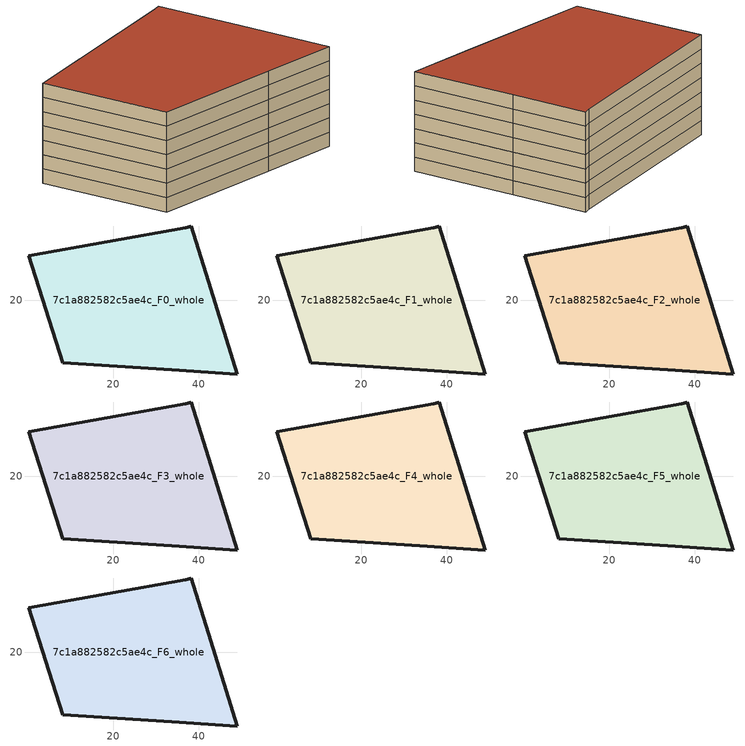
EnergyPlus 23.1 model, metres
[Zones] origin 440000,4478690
7c1a882582c5ae4c_F0_whole
 floor ground (EU_floor_Construction): 38.2,37.25 42.72,22.65 48.85,2.8 33.62,3.8 8.32,5.42 0.42,30.28 36.93,36.84 z0
 wall outside (EU_wall_Construction): 38.2,37.25 36.93,36.84 0.42,30.28 8.32,5.42 33.62,3.8 48.85,2.8 42.72,22.65 38.2,37.25 z0:3
7c1a882582c5ae4c_F1_whole
 floor to 7c1a882582c5ae4c_F0_whole (EU_floor_Construction): 38.2,37.25 42.72,22.65 48.85,2.8 33.62,3.8 8.32,5.42 0.42,30.28 36.93,36.84 z3
 wall outside (EU_wall_Construction): 38.2,37.25 36.93,36.84 0.42,30.28 8.32,5.42 33.62,3.8 48.85,2.8 42.72,22.65 38.2,37.25 z3:6
7c1a882582c5ae4c_F2_whole
 floor to 7c1a882582c5ae4c_F1_whole (EU_floor_Construction): 38.2,37.25 42.72,22.65 48.85,2.8 33.62,3.8 8.32,5.42 0.42,30.28 36.93,36.84 z6
 wall outside (EU_wall_Construction): 38.2,37.25 36.93,36.84 0.42,30.28 8.32,5.42 33.62,3.8 48.85,2.8 42.72,22.65 38.2,37.25 z6:9
7c1a882582c5ae4c_F3_whole
 floor to 7c1a882582c5ae4c_F2_whole (EU_floor_Construction): 38.2,37.25 42.72,22.65 48.85,2.8 33.62,3.8 8.32,5.42 0.42,30.28 36.93,36.84 z9
 wall outside (EU_wall_Construction): 38.2,37.25 36.93,36.84 0.42,30.28 8.32,5.42 33.62,3.8 48.85,2.8 42.72,22.65 38.2,37.25 z9:12
7c1a882582c5ae4c_F4_whole
 floor to 7c1a882582c5ae4c_F3_whole (EU_floor_Construction): 38.2,37.25 42.72,22.65 48.85,2.8 33.62,3.8 8.32,5.42 0.42,30.28 36.93,36.84 z12
 wall outside (EU_wall_Construction): 38.2,37.25 36.93,36.84 0.42,30.28 8.32,5.42 33.62,3.8 48.85,2.8 42.72,22.65 38.2,37.25 z12:15
7c1a882582c5ae4c_F5_whole
 floor to 7c1a882582c5ae4c_F4_whole (EU_floor_Construction): 38.2,37.25 42.72,22.65 48.85,2.8 33.62,3.8 8.32,5.42 0.42,30.28 36.93,36.84 z15
 wall outside (EU_wall_Construction): 38.2,37.25 36.93,36.84 0.42,30.28 8.32,5.42 33.62,3.8 48.85,2.8 42.72,22.65 38.2,37.25 z15:18
7c1a882582c5ae4c_F6_whole
 floor to 7c1a882582c5ae4c_F5_whole (EU_floor_Construction): 38.2,37.25 42.72,22.65 48.85,2.8 33.62,3.8 8.32,5.42 0.42,30.28 36.93,36.84 z18
 wall outside (EU_wall_Construction): 38.2,37.25 36.93,36.84 0.42,30.28 8.32,5.42 33.62,3.8 48.85,2.8 42.72,22.65 38.2,37.25 z18:21
 roof outside (EU_roof_Construction): 48.85,2.8 42.72,22.65 38.2,37.25 36.93,36.84 0.42,30.28 8.32,5.42 33.62,3.8 z21
[Building]
EU S2 Campaign: North Axis=0; Terrain=City; Solar Distribution=FullExterior
[Site:Location]
Madrid: Latitude=40.5; Longitude=-3.5; Time Zone=1; Elevation=609
[SizingPeriod:WeatherFileDays]
AnnualSizingPeriod: Begin Month=1; Begin Day of Month=1; End Month=12; End Day of Month=31; Day of Week for Start Day=Monday; Use Weather File Daylight Saving Period=No; Use Weather File Rain and Snow Indicators=No
[MATERIAL]
EU_InternalMass_Material: Roughness=MediumRough; Thickness=0.1; Conductivity=1; Density=1800; Specific Heat=900; Thermal Absorptance=0.9; Solar Absorptance=0.7; Visible Absorptance=0.7
[MATERIAL:NOMASS] Roughness=MediumRough; Thermal Absorptance=0.9; Solar Absorptance=0.7; Visible Absorptance=0.7
Name | Thermal Resistance
EU_wall_NoMass | 0.609216
EU_roof_NoMass | 0.513268
EU_floor_NoMass | 0.568163
[CONSTRUCTION]
EU_wall_Construction: EU_wall_NoMass
EU_roof_Construction: EU_roof_NoMass
EU_floor_Construction: EU_floor_NoMass
EU_InternalMass_Construction: EU_InternalMass_Material
[ZONE] Type=1; Multiplier=1; Ceiling Height=autocalculate; Volume=3533.22; Floor Area=autocalculate; Part of Total Floor Area=Yes
7c1a882582c5ae4c_F0_whole; 7c1a882582c5ae4c_F1_whole; 7c1a882582c5ae4c_F2_whole; 7c1a882582c5ae4c_F3_whole; 7c1a882582c5ae4c_F4_whole; 7c1a882582c5ae4c_F5_whole; 7c1a882582c5ae4c_F6_whole
[INTERNALMASS] Construction=EU_InternalMass_Construction; Surface Area=1177.74
Name | Zone or ZoneList
7c1a882582c5ae4c_F0_whole_EU_InternalMass | 7c1a882582c5ae4c_F0_whole
7c1a882582c5ae4c_F1_whole_EU_InternalMass | 7c1a882582c5ae4c_F1_whole
7c1a882582c5ae4c_F2_whole_EU_InternalMass | 7c1a882582c5ae4c_F2_whole
7c1a882582c5ae4c_F3_whole_EU_InternalMass | 7c1a882582c5ae4c_F3_whole
7c1a882582c5ae4c_F4_whole_EU_InternalMass | 7c1a882582c5ae4c_F4_whole
7c1a882582c5ae4c_F5_whole_EU_InternalMass | 7c1a882582c5ae4c_F5_whole
7c1a882582c5ae4c_F6_whole_EU_InternalMass | 7c1a882582c5ae4c_F6_whole
[OTHEREQUIPMENT] Fuel Type=Electricity; Design Level Calculation Method=Watts/Area; Power per Zone Floor Area=1; Fraction Latent=0; Fraction Radiant=0; Fraction Lost=0; Carbon Dioxide Generation Rate=0; EndUse Subcategory=EU_Step8_InternalGains
Name | Zone or ZoneList or Space or SpaceList | Schedule
EU_Step8_InternalGain_7c1a882582c5ae4c_F0_whole_f000 | 7c1a882582c5ae4c_F0_whole | EU_Step8_GainSchedule_7c1a882582c5ae4c_F0_whole_f000
EU_Step8_InternalGain_7c1a882582c5ae4c_F1_whole_f000 | 7c1a882582c5ae4c_F1_whole | EU_Step8_GainSchedule_7c1a882582c5ae4c_F1_whole_f000
EU_Step8_InternalGain_7c1a882582c5ae4c_F2_whole_f000 | 7c1a882582c5ae4c_F2_whole | EU_Step8_GainSchedule_7c1a882582c5ae4c_F2_whole_f000
EU_Step8_InternalGain_7c1a882582c5ae4c_F3_whole_f000 | 7c1a882582c5ae4c_F3_whole | EU_Step8_GainSchedule_7c1a882582c5ae4c_F3_whole_f000
EU_Step8_InternalGain_7c1a882582c5ae4c_F4_whole_f000 | 7c1a882582c5ae4c_F4_whole | EU_Step8_GainSchedule_7c1a882582c5ae4c_F4_whole_f000
EU_Step8_InternalGain_7c1a882582c5ae4c_F5_whole_f000 | 7c1a882582c5ae4c_F5_whole | EU_Step8_GainSchedule_7c1a882582c5ae4c_F5_whole_f000
EU_Step8_InternalGain_7c1a882582c5ae4c_F6_whole_f000 | 7c1a882582c5ae4c_F6_whole | EU_Step8_GainSchedule_7c1a882582c5ae4c_F6_whole_f000
[ZONEVENTILATION:DESIGNFLOWRATE] Schedule=EU_AlwaysOn; Design Flow Rate Calculation Method=AirChanges/Hour; Air Changes per Hour=0.752966; Ventilation Type=Natural; Fan Pressure Rise=0; Fan Total Efficiency=1; Constant Term Coefficient=1; Temperature Term Coefficient=0; Velocity Term Coefficient=0; Velocity Squared Term Coefficient=0; Minimum Indoor Temperature=-100; Maximum Indoor Temperature=100; Delta Temperature=-100; Minimum Outdoor Temperature=-100; Maximum Outdoor Temperature=100; Maximum Wind Speed=40
Name | Zone or ZoneList or Space or SpaceList
EU_ConstantAir_7c1a882582c5ae4c_F0_whole | 7c1a882582c5ae4c_F0_whole
EU_ConstantAir_7c1a882582c5ae4c_F1_whole | 7c1a882582c5ae4c_F1_whole
EU_ConstantAir_7c1a882582c5ae4c_F2_whole | 7c1a882582c5ae4c_F2_whole
EU_ConstantAir_7c1a882582c5ae4c_F3_whole | 7c1a882582c5ae4c_F3_whole
EU_ConstantAir_7c1a882582c5ae4c_F4_whole | 7c1a882582c5ae4c_F4_whole
EU_ConstantAir_7c1a882582c5ae4c_F5_whole | 7c1a882582c5ae4c_F5_whole
EU_ConstantAir_7c1a882582c5ae4c_F6_whole | 7c1a882582c5ae4c_F6_whole
[HVACTEMPLATE:THERMOSTAT] Constant Heating Setpoint=20; Constant Cooling Setpoint=50
EU_HeatOnly_7c1a882582c5ae4c_F0_whole; EU_HeatOnly_7c1a882582c5ae4c_F1_whole; EU_HeatOnly_7c1a882582c5ae4c_F2_whole; EU_HeatOnly_7c1a882582c5ae4c_F3_whole; EU_HeatOnly_7c1a882582c5ae4c_F4_whole; EU_HeatOnly_7c1a882582c5ae4c_F5_whole; EU_HeatOnly_7c1a882582c5ae4c_F6_whole
[HVACTEMPLATE:ZONE:IDEALLOADSAIRSYSTEM] System Availability Schedule=EU_AlwaysOn; Maximum Heating Supply Air Temperature=50; Minimum Cooling Supply Air Temperature=13; Maximum Heating Supply Air Humidity Ratio=0.0156; Minimum Cooling Supply Air Humidity Ratio=0.0077; Heating Limit=NoLimit; Cooling Limit=NoLimit; Heating Availability Schedule=EU_AlwaysOn; Cooling Availability Schedule=EU_CoolingOff; Dehumidification Control Type=ConstantSensibleHeatRatio; Cooling Sensible Heat Ratio=0.7; Dehumidification Setpoint=60; Humidification Control Type=None; Humidification Setpoint=30; Outdoor Air Method=None; Outdoor Air Flow Rate per Person=0.00944; Outdoor Air Flow Rate per Zone Floor Area=0; Outdoor Air Flow Rate per Zone=0; Demand Controlled Ventilation Type=None; Outdoor Air Economizer Type=NoEconomizer; Heat Recovery Type=None; Sensible Heat Recovery Effectiveness=0.7; Latent Heat Recovery Effectiveness=0.65
Name | Template Thermostat
7c1a882582c5ae4c_F0_whole | EU_HeatOnly_7c1a882582c5ae4c_F0_whole
7c1a882582c5ae4c_F1_whole | EU_HeatOnly_7c1a882582c5ae4c_F1_whole
7c1a882582c5ae4c_F2_whole | EU_HeatOnly_7c1a882582c5ae4c_F2_whole
7c1a882582c5ae4c_F3_whole | EU_HeatOnly_7c1a882582c5ae4c_F3_whole
7c1a882582c5ae4c_F4_whole | EU_HeatOnly_7c1a882582c5ae4c_F4_whole
7c1a882582c5ae4c_F5_whole | EU_HeatOnly_7c1a882582c5ae4c_F5_whole
7c1a882582c5ae4c_F6_whole | EU_HeatOnly_7c1a882582c5ae4c_F6_whole
[SIZING:ZONE] Zone Cooling Design Supply Air Temperature Input Method=SupplyAirTemperature; Zone Cooling Design Supply Air Temperature=13; Zone Heating Design Supply Air Temperature Input Method=SupplyAirTemperature; Zone Heating Design Supply Air Temperature=50; Zone Cooling Design Supply Air Humidity Ratio=0.008; Zone Heating Design Supply Air Humidity Ratio=0.008; Cooling Design Air Flow Method=DesignDay; Cooling Design Air Flow Rate=0; Cooling Minimum Air Flow per Zone Floor Area=0.000762; Cooling Minimum Air Flow=0; Cooling Minimum Air Flow Fraction=0.2; Heating Design Air Flow Method=DesignDay; Heating Design Air Flow Rate=0; Heating Maximum Air Flow per Zone Floor Area=0.002032; Heating Maximum Air Flow=0.141576; Heating Maximum Air Flow Fraction=0.3; Account for Dedicated Outdoor Air System=No; Dedicated Outdoor Air System Control Strategy=NeutralSupplyAir; Dedicated Outdoor Air Low Setpoint Temperature for Design=autosize; Dedicated Outdoor Air High Setpoint Temperature for Design=autosize; Zone Load Sizing Method=Sensible Load Only No Latent Load; Zone Latent Cooling Design Supply Air Humidity Ratio Input Method=HumidityRatioDifference; Zone Cooling Design Supply Air Humidity Ratio Difference=0.005; Zone Latent Heating Design Supply Air Humidity Ratio Input Method=HumidityRatioDifference; Zone Humidification Design Supply Air Humidity Ratio Difference=0.005
7c1a882582c5ae4c_F0_whole; 7c1a882582c5ae4c_F1_whole; 7c1a882582c5ae4c_F2_whole; 7c1a882582c5ae4c_F3_whole; 7c1a882582c5ae4c_F4_whole; 7c1a882582c5ae4c_F5_whole; 7c1a882582c5ae4c_F6_whole
[SCHEDULE:CONSTANT]
Name | Hourly Value
EU_AlwaysOn | 1
EU_CoolingOff | 0
[SCHEDULE:FILE] Column Number=1; Rows to Skip at Top=0; Number of Hours of Data=8760; Column Separator=Comma; Interpolate to Timestep=No; Minutes per Item=60; Adjust Schedule for Daylight Savings=Yes
Name | File
EU_Step8_GainSchedule_7c1a882582c5ae4c_F0_whole_f000 | C:\Users\o_iseri\Desktop\OpenUBEM\openubem\outputs\eu_evidence\EU-11\ES-MAD-BERRUGUETE\idfs\7c1a882582c5ae4c\7c1a882582c5ae4c_F0_whole_f000_gain.csv
EU_Step8_GainSchedule_7c1a882582c5ae4c_F1_whole_f000 | C:\Users\o_iseri\Desktop\OpenUBEM\openubem\outputs\eu_evidence\EU-11\ES-MAD-BERRUGUETE\idfs\7c1a882582c5ae4c\7c1a882582c5ae4c_F1_whole_f000_gain.csv
EU_Step8_GainSchedule_7c1a882582c5ae4c_F2_whole_f000 | C:\Users\o_iseri\Desktop\OpenUBEM\openubem\outputs\eu_evidence\EU-11\ES-MAD-BERRUGUETE\idfs\7c1a882582c5ae4c\7c1a882582c5ae4c_F2_whole_f000_gain.csv
EU_Step8_GainSchedule_7c1a882582c5ae4c_F3_whole_f000 | C:\Users\o_iseri\Desktop\OpenUBEM\openubem\outputs\eu_evidence\EU-11\ES-MAD-BERRUGUETE\idfs\7c1a882582c5ae4c\7c1a882582c5ae4c_F3_whole_f000_gain.csv
EU_Step8_GainSchedule_7c1a882582c5ae4c_F4_whole_f000 | C:\Users\o_iseri\Desktop\OpenUBEM\openubem\outputs\eu_evidence\EU-11\ES-MAD-BERRUGUETE\idfs\7c1a882582c5ae4c\7c1a882582c5ae4c_F4_whole_f000_gain.csv
EU_Step8_GainSchedule_7c1a882582c5ae4c_F5_whole_f000 | C:\Users\o_iseri\Desktop\OpenUBEM\openubem\outputs\eu_evidence\EU-11\ES-MAD-BERRUGUETE\idfs\7c1a882582c5ae4c\7c1a882582c5ae4c_F5_whole_f000_gain.csv
EU_Step8_GainSchedule_7c1a882582c5ae4c_F6_whole_f000 | C:\Users\o_iseri\Desktop\OpenUBEM\openubem\outputs\eu_evidence\EU-11\ES-MAD-BERRUGUETE\idfs\7c1a882582c5ae4c\7c1a882582c5ae4c_F6_whole_f000_gain.csv
